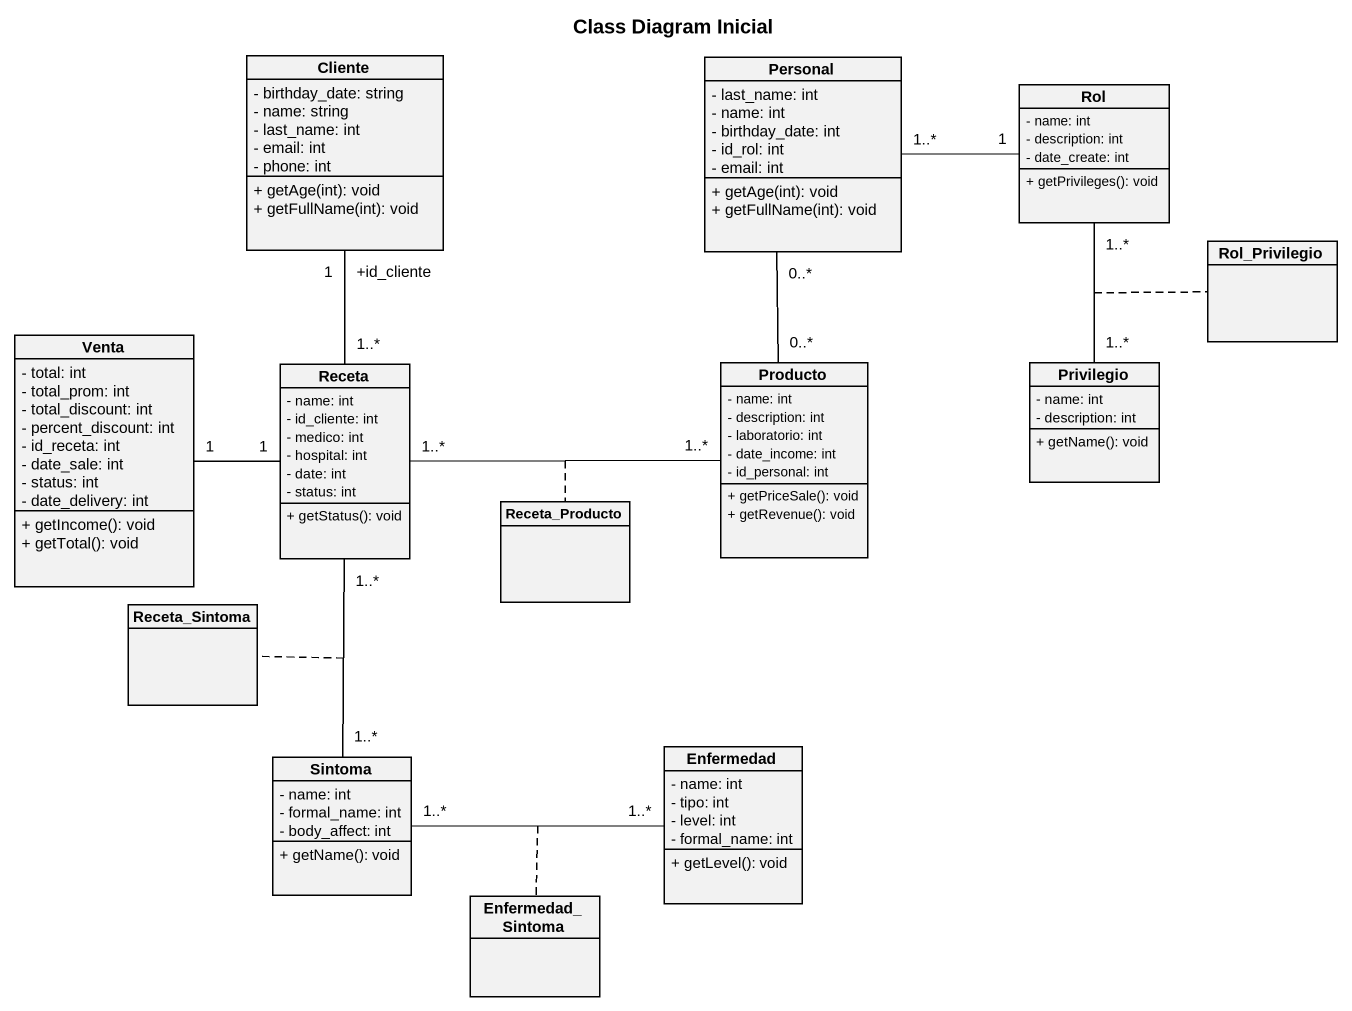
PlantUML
@startuml
title Class Diagram Inicial
hide circle
hide empty members
skinparam classAttributeIconSize 0
class Cliente {
  - birthday_date: string
  - name: string
  - last_name: int
  - email: int
  - phone: int
  + getAge(int): void
  + getFullName(int): void
}
class Personal {
  - last_name: int
  - name: int
  - birthday_date: int
  - id_rol: int
  - email: int
  + getAge(int): void
  + getFullName(int): void
}
class Rol {
  - name: int
  - description: int
  - date_create: int
  + getPrivileges(): void
}
class Rol_Privilegio
class Venta {
  - total: int
  - total_prom: int
  - total_discount: int
  - percent_discount: int
  - id_receta: int
  - date_sale: int
  - status: int
  - date_delivery: int
  + getIncome(): void
  + getTotal(): void
}
class Receta {
  - name: int
  - id_cliente: int
  - medico: int
  - hospital: int
  - date: int
  - status: int
  + getStatus(): void
}
class Producto {
  - name: int
  - description: int
  - laboratorio: int
  - date_income: int
  - id_personal: int
  + getPriceSale(): void
  + getRevenue(): void
}
class Privilegio {
  - name: int
  - description: int
  + getName(): void
}
class Receta_Producto
class Receta_Sintoma
class Sintoma {
  - name: int
  - formal_name: int
  - body_affect: int
  + getName(): void
}
class Enfermedad {
  - name: int
  - tipo: int
  - level: int
  - formal_name: int
  + getLevel(): void
}
class Enfermedad_Sintoma
Rol "1" -left- "1..*" Personal
Receta "1..*" -up- "+id_cliente\n1" Cliente
Receta "1" -left- "1" Venta
Receta "1..*" -right- "1..*" Producto
(Receta, Producto) .. Receta_Producto
Receta "1..*" -- "1..*" Sintoma
(Receta, Sintoma) .. Receta_Sintoma
Producto "0..*" -up- "0..*" Personal
Privilegio "1..*" -up- "1..*" Rol
(Privilegio, Rol) .. Rol_Privilegio
Sintoma "1..*" -right- "1..*" Enfermedad
(Sintoma, Enfermedad) .. Enfermedad_Sintoma
@enduml
